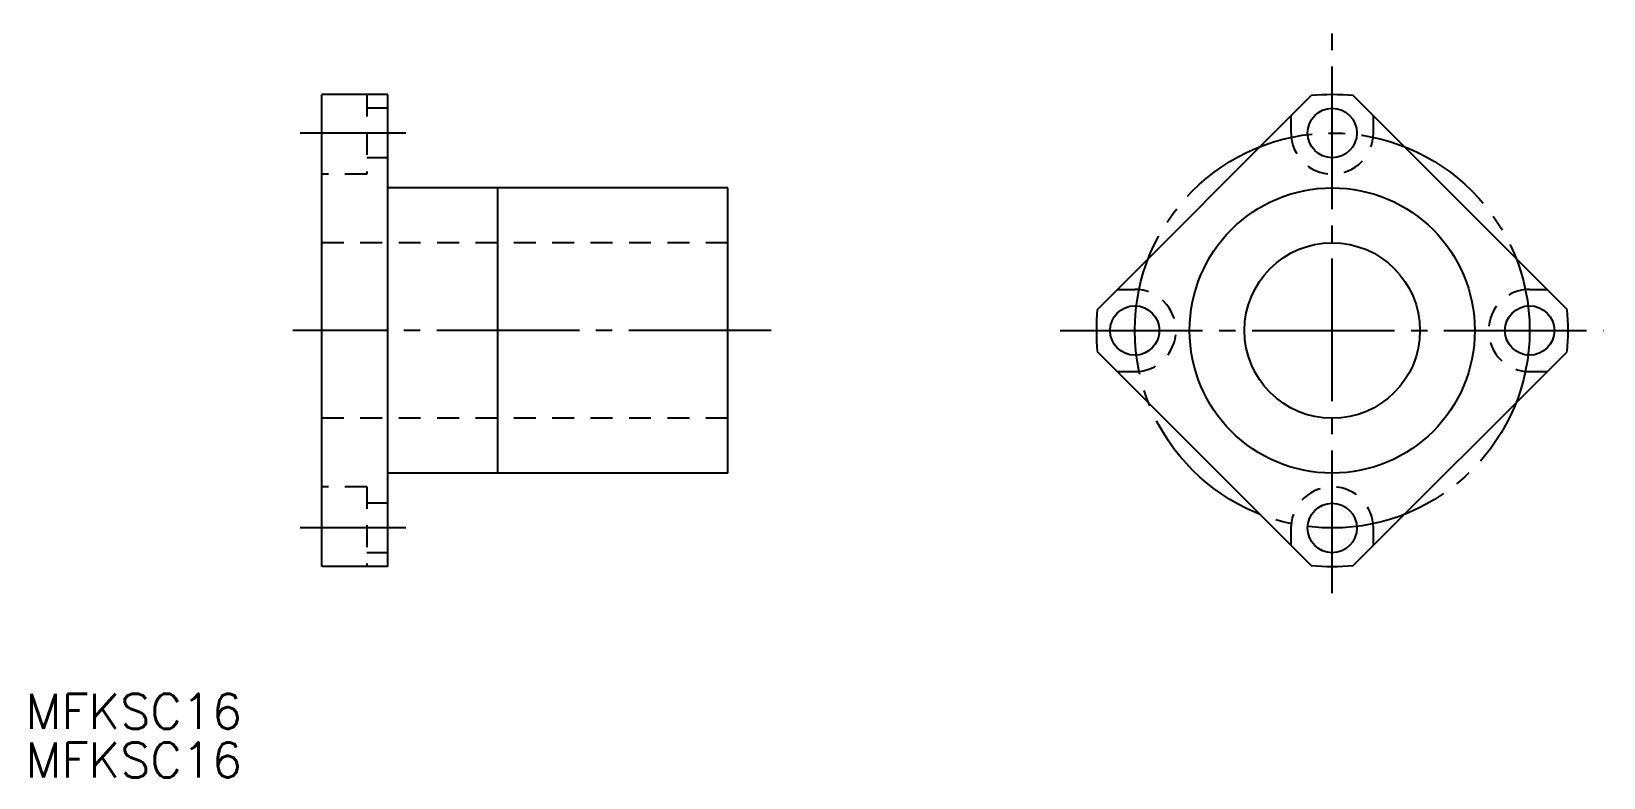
# Model space of a CAD drawing. Extents: x 80 to 223, y 139 to 207.
import ezdxf

# ---------------------------------------------------------------- set-up
doc = ezdxf.new("R2010")
doc.units = 0
doc.linetypes.add('CENTER', pattern=[17.5, 13, -1.5, 1.5, -1.5])
doc.linetypes.add('DASHED', pattern=[3.5, 2, -1.5])
doc.layers.get('0').update_dxf_attribs({"linetype": 'CONTINUOUS'})
doc.layers.add('CENTER', color=1, linetype='CENTER')
doc.styles.get("Standard").update_dxf_attribs({"font": 'txt.shx', "bigfont": '@extfont2.shx'})

msp = doc.modelspace()

# ---------------------------------------------------------------- linework, layer by layer
at = {"color": 7, "linetype": 'CONTINUOUS'}
for p, q in [((112.54, 200.95), (106.54, 200.95)), ((106.54, 157.95), (106.54, 200.95)), ((112.54, 157.95), (112.54, 200.95)), ((177.23, 181.37), (196.72, 200.86)), ((220.06, 181.37), (200.56, 200.86)), ((143.54, 192.45), (112.54, 192.45)), ((122.54, 192.45), (122.54, 166.45)), ((143.54, 166.45), (143.54, 192.45)), ((196.72, 158.03), (177.23, 177.52)), ((200.56, 158.03), (220.06, 177.52)), ((143.54, 166.45), (112.54, 166.45)), ((112.54, 157.95), (106.54, 157.95))]:
    msp.add_line(p, q, dxfattribs=at)
at = {"color": 3, "linetype": 'DASHED'}
for p, q in [((110.64, 200.95), (110.64, 193.7)), ((112.54, 199.7), (110.64, 199.7)), ((194.89, 197.45), (194.89, 199.03)), ((202.39, 197.45), (202.39, 199.03)), ((112.54, 195.2), (110.64, 195.2)), ((110.64, 193.7), (106.54, 193.7)), ((143.54, 187.45), (106.54, 187.45)), ((179.06, 183.2), (180.64, 183.2)), ((216.64, 183.2), (218.23, 183.2)), ((179.06, 175.7), (180.64, 175.7)), ((216.64, 175.7), (218.23, 175.7)), ((143.54, 171.45), (106.54, 171.45)), ((110.64, 165.2), (106.54, 165.2)), ((110.64, 165.2), (110.64, 157.95)), ((112.54, 163.7), (110.64, 163.7)), ((194.89, 159.86), (194.89, 161.63)), ((202.39, 159.86), (202.39, 161.45)), ((112.54, 159.2), (110.64, 159.2))]:
    msp.add_line(p, q, dxfattribs=at)
at = {"color": 7, "linetype": 'CONTINUOUS'}
for centre, radius in [((198.64, 197.45), 2.25), ((198.64, 179.45), 13), ((198.64, 179.45), 8), ((180.64, 179.45), 2.25), ((216.64, 179.45), 2.25), ((198.64, 161.45), 2.25)]:
    msp.add_circle(centre, radius, dxfattribs=at)
for start, end in [(84.8753, 95.1247), (174.8753, 185.1247), (354.8753, 5.1247), (264.8753, 275.1247)]:
    msp.add_arc((198.64, 179.45), 21.5, start, end, dxfattribs=at)
at = {"color": 3, "linetype": 'DASHED'}
for centre, start, end in [((198.64, 197.45), 180, 0), ((180.64, 179.45), 270, 90), ((216.64, 179.45), 90, 270), ((198.64, 161.45), 0, 177.2397)]:
    msp.add_arc(centre, 3.75, start, end, dxfattribs=at)
at = {"layer": 'CENTER', "color": 1, "linetype": 'CENTER'}
for p, q in [((198.64, 155.51), (198.64, 206.71)), ((114.2, 197.45), (104.57, 197.45)), ((147.51, 179.45), (103.88, 179.45)), ((173.83, 179.45), (223.38, 179.45)), ((114.2, 161.45), (104.57, 161.45))]:
    msp.add_line(p, q, dxfattribs=at)
msp.add_circle((198.64, 179.45), 18, dxfattribs=at)

# ---------------------------------------------------------------- texts
at = {"color": 7, "linetype": 'CONTINUOUS'}
for p in [(79.51, 143.14), (79.51, 138.7)]:
    msp.add_text('MFKSC16', height=3.2, dxfattribs=at).set_placement(p)

doc.saveas('drawing.dxf')
